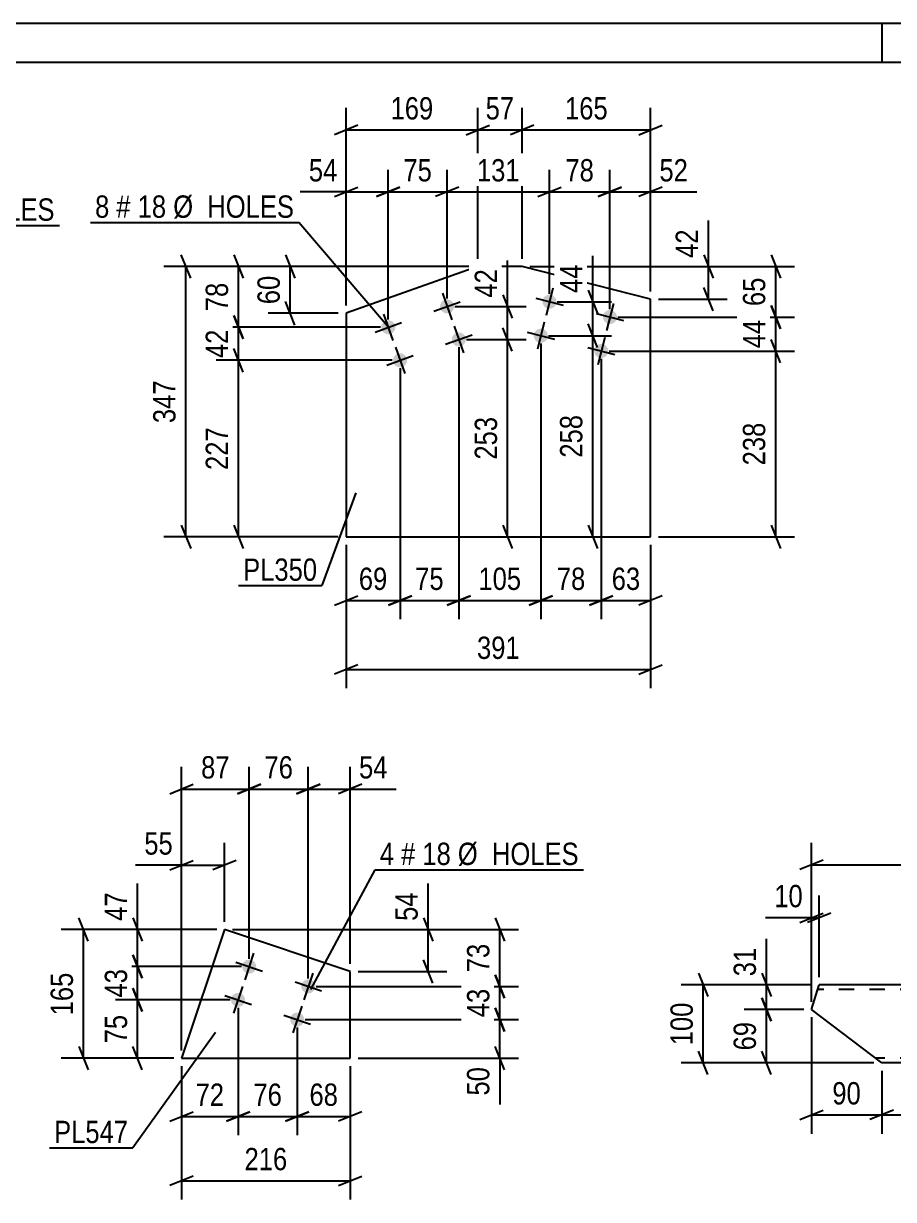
# Model space of a CAD drawing. Header units: millimetres. Extents: x 0 to 420, y 0 to 297.
# Drawn here: x 99.8 to 211.4, y 146.1 to 297 of the extents above; entities that cross this region are included whole.
import ezdxf

# ---------------------------------------------------------------- set-up
doc = ezdxf.new("R2010")
doc.units = ezdxf.units.MM
doc.linetypes.add('DXK_LINE_DOT2', pattern=[3.9198, 1.9599, -1.9599])
doc.styles.add('Arial Narrow', font='ARIALN.TTF', dxfattribs={"height": 0.2})

# ---------------------------------------------------------------- blocks, each defined once
blk = doc.blocks.new('Unknown-122571602-1115')
at = {"color": 5, "linetype": 'Continuous'}
for p, q in [((420, 297), (0, 297)), ((210, 292), (210, 297)), ((415, 292), (5, 292))]:
    blk.add_line(p, q, dxfattribs=at)
blk = doc.blocks.new('Part-122571602-7180 - 7174')
at = {"color": 2, "linetype": 'Continuous'}
for p, q in [((200.92, 170.5), (201.91, 173.65)), ((229.92, 173.65), (201.91, 173.65)), ((250.02, 173.65), (230.02, 173.65)), ((259.01, 166.79), (250.02, 173.65)), ((209.92, 163.65), (200.92, 170.5)), ((259.01, 166.79), (258.03, 163.65)), ((229.92, 163.65), (209.92, 163.65)), ((258.03, 163.65), (230.02, 163.65))]:
    blk.add_line(p, q, dxfattribs=at)
at = {"color": 7, "linetype": 'DXK_LINE_DOT2'}
for p, q in [((229.92, 173.05), (201.72, 173.05)), ((250.81, 173.05), (230.02, 173.05)), ((229.92, 164.25), (209.13, 164.25)), ((258.22, 164.25), (230.02, 164.25))]:
    blk.add_line(p, q, dxfattribs=at)
blk = doc.blocks.new('Part-122571602-1220 - 1202')
at = {"color": 2, "linetype": 'Continuous'}
for p, q in [((125.63, 180.75), (120.11, 164.24)), ((141.75, 175.36), (125.63, 180.75)), ((141.75, 164.24), (141.75, 175.36)), ((120.11, 164.24), (141.75, 164.24))]:
    blk.add_line(p, q, dxfattribs=at)
blk = doc.blocks.new('Bolt-122571602-1253 - 1202')
at = {"linetype": 'Continuous'}
for points in [[(129.64, 175.72, -1), (127.93, 176.29, -1)], [(137.23, 173.18, -1), (135.52, 173.75, -1)], [(128.21, 171.45, -1), (126.51, 172.02, -1)], [(135.8, 168.92, -1), (134.09, 169.49, -1)]]:
    blk.add_hatch(color=1, dxfattribs=at).paths.add_polyline_path(points)
at = {"color": 1, "linetype": 'Continuous'}
for p, q in [((127.08, 176.57), (130.49, 175.43)), ((129.36, 177.71), (128.22, 174.29)), ((136.94, 175.18), (135.8, 171.76)), ((134.67, 174.04), (138.08, 172.9)), ((125.65, 172.3), (129.07, 171.16)), ((127.93, 173.44), (126.79, 170.03)), ((135.52, 170.91), (134.38, 167.49)), ((133.24, 169.77), (136.66, 168.63))]:
    blk.add_line(p, q, dxfattribs=at)
blk = doc.blocks.new('Part-122571602-12570 - 12569')
at = {"color": 2, "linetype": 'Continuous'}
for p, q in [((158.1, 265.81), (141.22, 259.82)), ((163.8, 265.81), (158.1, 265.81)), ((180.28, 261.63), (163.8, 265.81)), ((180.28, 231.13), (180.28, 261.63)), ((141.22, 259.82), (141.22, 231.13)), ((141.22, 231.13), (180.28, 231.13))]:
    blk.add_line(p, q, dxfattribs=at)
blk = doc.blocks.new('Bolt-122571602-12571 - 12569')
at = {"linetype": 'Continuous'}
for points in [[(155.02, 261, -1), (153.32, 260.4, -1)], [(147.48, 258.33, -1), (145.78, 257.73, -1)], [(156.53, 256.76, -1), (154.83, 256.16, -1)], [(148.99, 254.09, -1), (147.29, 253.48, -1)]]:
    blk.add_hatch(color=1, dxfattribs=at).paths.add_polyline_path(points)
at = {"color": 1, "linetype": 'Continuous'}
for p, q in [((152.48, 260.1), (155.87, 261.3)), ((153.57, 262.4), (154.77, 259)), ((146.03, 259.72), (147.23, 256.33)), ((144.94, 257.42), (148.33, 258.63)), ((155.08, 258.16), (156.28, 254.76)), ((153.98, 255.86), (157.37, 257.06)), ((147.54, 255.48), (148.74, 252.09)), ((146.44, 253.18), (149.83, 254.39))]:
    blk.add_line(p, q, dxfattribs=at)
blk = doc.blocks.new('Bolt-122571602-12572 - 12569')
at = {"linetype": 'Continuous'}
for points in [[(168.18, 261.09, -1), (166.43, 261.53, -1)], [(175.93, 259.12, -1), (174.19, 259.56, -1)], [(167.07, 256.72, -1), (165.32, 257.17, -1)], [(174.82, 254.76, -1), (173.08, 255.2, -1)]]:
    blk.add_hatch(color=1, dxfattribs=at).paths.add_polyline_path(points)
at = {"color": 1, "linetype": 'Continuous'}
for p, q in [((167.75, 263.05), (166.86, 259.56)), ((165.56, 261.75), (169.05, 260.87)), ((175.5, 261.09), (174.61, 257.6)), ((173.31, 259.78), (176.8, 258.9)), ((166.64, 258.69), (165.75, 255.2)), ((164.45, 257.39), (167.94, 256.5)), ((174.39, 256.72), (173.51, 253.23)), ((172.21, 255.42), (175.7, 254.54))]:
    blk.add_line(p, q, dxfattribs=at)
blk = doc.blocks.new('StraightDimension-122571602-7288 - 7174')
at = {"color": 7, "linetype": 'Continuous'}
for p, q in [((200.92, 171.5), (200.92, 185.12)), ((201.91, 174.65), (201.91, 185.12)), ((199.42, 181.67), (202.42, 182.87)), ((203.41, 182.87), (200.41, 181.67)), ((200.92, 182.27), (201.91, 182.27))]:
    blk.add_line(p, q, dxfattribs=at)
at = {"color": 0}
blk.add_wipeout([(200.4, 183.02), (200.4, 187.22), (195.54, 187.22), (195.54, 183.02)], dxfattribs=at)
at = {"color": 7, "linetype": 'Continuous'}
blk.add_line((200.92, 182.27), (195.02, 182.27), dxfattribs=at)
blk.add_line((200.92, 182.27), (195.02, 182.27), dxfattribs=at)
at = {"color": 3, "style": 'Arial Narrow'}
blk.add_text('10', height=2.863, dxfattribs=at).set_placement((196.14, 183.62))
blk = doc.blocks.new('StraightDimension-122571602-7368 - 7174')
at = {"color": 7, "linetype": 'Continuous'}
for p, q in [((194.54, 172), (195.74, 169)), ((199.92, 170.5), (192.29, 170.5)), ((195.14, 163.65), (195.14, 170.5)), ((195.74, 162.15), (194.54, 165.15)), ((208.92, 163.65), (192.29, 163.65))]:
    blk.add_line(p, q, dxfattribs=at)
at = {"color": 0}
blk.add_wipeout([(194.39, 169.5), (190.19, 169.5), (190.19, 164.65), (194.39, 164.65)], dxfattribs=at)
at = {"color": 3, "style": 'Arial Narrow'}
blk.add_text('69', height=2.863, rotation=90.0002, dxfattribs=at).set_placement((193.79, 165.25))
blk = doc.blocks.new('StraightDimension-122571602-7209 - 7174')
at = {"color": 7, "linetype": 'Continuous'}
for p, q in [((186.44, 175.15), (187.64, 172.15)), ((200.91, 173.65), (184.19, 173.65)), ((187.04, 163.65), (187.04, 173.65)), ((187.64, 162.15), (186.44, 165.15)), ((208.92, 163.65), (184.19, 163.65))]:
    blk.add_line(p, q, dxfattribs=at)
at = {"color": 0}
blk.add_wipeout([(186.29, 171.99), (182.09, 171.99), (182.09, 165.31), (186.29, 165.31)], dxfattribs=at)
at = {"color": 3, "style": 'Arial Narrow'}
blk.add_text('100', height=2.863, rotation=90.0002, dxfattribs=at).set_placement((185.69, 165.91))
blk = doc.blocks.new('StraightDimension-122571602-7237 - 7174')
at = {"color": 7, "linetype": 'Continuous'}
for p, q in [((209.92, 162.65), (209.92, 154.57)), ((258.03, 162.65), (258.03, 154.57)), ((211.42, 157.57), (208.42, 156.37)), ((209.92, 156.97), (258.03, 156.97)), ((256.53, 156.37), (259.53, 157.57))]:
    blk.add_line(p, q, dxfattribs=at)
at = {"color": 0}
blk.add_wipeout([(238.23, 157.72), (238.23, 161.92), (229.72, 161.92), (229.72, 157.72)], dxfattribs=at)
at = {"color": 3, "style": 'Arial Narrow'}
blk.add_text('3083', height=2.863, dxfattribs=at).set_placement((230.32, 158.32))
blk = doc.blocks.new('StraightDimension-122571602-7270 - 7174')
at = {"color": 7, "linetype": 'Continuous'}
for p, q in [((200.92, 169.5), (200.92, 154.57)), ((209.92, 162.65), (209.92, 154.57)), ((199.42, 156.37), (202.42, 157.57)), ((200.92, 156.97), (209.92, 156.97)), ((211.42, 157.57), (208.42, 156.37))]:
    blk.add_line(p, q, dxfattribs=at)
at = {"color": 0}
blk.add_wipeout([(207.85, 157.72), (207.85, 161.92), (202.99, 161.92), (202.99, 157.72)], dxfattribs=at)
at = {"color": 3, "style": 'Arial Narrow'}
blk.add_text('90', height=2.863, dxfattribs=at).set_placement((203.59, 158.32))
blk = doc.blocks.new('StraightDimension-122571602-7348 - 7174')
at = {"color": 7, "linetype": 'Continuous'}
for p, q in [((194.54, 175.15), (195.74, 172.15)), ((200.91, 173.65), (192.29, 173.65)), ((195.14, 170.5), (195.14, 173.65)), ((195.74, 169), (194.54, 172)), ((199.92, 170.5), (192.29, 170.5))]:
    blk.add_line(p, q, dxfattribs=at)
at = {"color": 0}
blk.add_wipeout([(194.39, 179.03), (190.19, 179.03), (190.19, 174.17), (194.39, 174.17)], dxfattribs=at)
at = {"color": 7, "linetype": 'Continuous'}
blk.add_line((195.14, 173.65), (195.14, 179.55), dxfattribs=at)
blk.add_line((195.14, 173.65), (195.14, 179.55), dxfattribs=at)
at = {"color": 3, "style": 'Arial Narrow'}
blk.add_text('31', height=2.863, rotation=90.0002, dxfattribs=at).set_placement((193.79, 174.77))
blk = doc.blocks.new('StraightDimension-122571602-7393 - 7174')
at = {"color": 7, "linetype": 'Continuous'}
for p, q in [((200.92, 171.5), (200.92, 191.9)), ((259.01, 167.79), (259.01, 191.9)), ((202.42, 189.65), (199.42, 188.45)), ((200.92, 189.05), (259.01, 189.05)), ((257.51, 188.45), (260.51, 189.65))]:
    blk.add_line(p, q, dxfattribs=at)
at = {"color": 0}
blk.add_wipeout([(234.22, 189.8), (234.22, 194), (225.71, 194), (225.71, 189.8)], dxfattribs=at)
at = {"color": 3, "style": 'Arial Narrow'}
blk.add_text('3183', height=2.863, dxfattribs=at).set_placement((226.31, 190.4))
blk = doc.blocks.new('StraightDimension-122571602-1284 - 1202')
at = {"color": 7, "linetype": 'Continuous'}
for p, q in [((108.13, 179.25), (106.93, 182.25)), ((124.63, 180.75), (104.68, 180.75)), ((107.53, 164.24), (107.53, 180.75)), ((106.93, 165.74), (108.13, 162.74)), ((119.11, 164.24), (104.68, 164.24))]:
    blk.add_line(p, q, dxfattribs=at)
at = {"color": 0}
blk.add_wipeout([(106.78, 175.83), (102.58, 175.83), (102.58, 169.15), (106.78, 169.15)], dxfattribs=at)
at = {"color": 3, "style": 'Arial Narrow'}
blk.add_text('165', height=2.863, rotation=90.0002, dxfattribs=at).set_placement((106.18, 169.75))
blk = doc.blocks.new('StraightDimension-122571602-14596 - 1202')
at = {"color": 7, "linetype": 'Continuous'}
for p, q in [((160.34, 170.7), (161.54, 167.7)), ((135.95, 169.2), (163.34, 169.2)), ((160.94, 164.24), (160.94, 169.2)), ((161.54, 162.74), (160.34, 165.74)), ((142.75, 164.24), (163.34, 164.24))]:
    blk.add_line(p, q, dxfattribs=at)
at = {"color": 0}
blk.add_wipeout([(160.19, 163.71), (155.99, 163.71), (155.99, 158.86), (160.19, 158.86)], dxfattribs=at)
at = {"color": 7, "linetype": 'Continuous'}
blk.add_line((160.94, 164.24), (160.94, 158.33), dxfattribs=at)
blk.add_line((160.94, 164.24), (160.94, 158.33), dxfattribs=at)
at = {"color": 3, "style": 'Arial Narrow'}
blk.add_text('50', height=2.863, rotation=90.0002, dxfattribs=at).set_placement((159.59, 159.46))
blk = doc.blocks.new('StraightDimension-122571602-1269 - 1202')
at = {"color": 7, "linetype": 'Continuous'}
for p, q in [((120.11, 163.24), (120.11, 146.13)), ((141.75, 163.24), (141.75, 146.13)), ((121.61, 149.13), (118.61, 147.93)), ((120.11, 148.53), (141.75, 148.53)), ((140.25, 147.93), (143.25, 149.13))]:
    blk.add_line(p, q, dxfattribs=at)
at = {"color": 0}
blk.add_wipeout([(134.27, 149.28), (134.27, 153.48), (127.59, 153.48), (127.59, 149.28)], dxfattribs=at)
at = {"color": 3, "style": 'Arial Narrow'}
blk.add_text('216', height=2.863, dxfattribs=at).set_placement((128.19, 149.88))
blk = doc.blocks.new('StraightDimension-122571602-1256 - 1202')
at = {"color": 7, "linetype": 'Continuous'}
for p, q in [((120.11, 165.24), (120.11, 191.87)), ((125.63, 181.75), (125.63, 191.87)), ((118.61, 188.42), (121.61, 189.62)), ((120.11, 189.02), (125.63, 189.02)), ((127.13, 189.62), (124.13, 188.42))]:
    blk.add_line(p, q, dxfattribs=at)
at = {"color": 0}
blk.add_wipeout([(119.59, 189.77), (119.59, 193.97), (114.73, 193.97), (114.73, 189.77)], dxfattribs=at)
at = {"color": 7, "linetype": 'Continuous'}
blk.add_line((120.11, 189.02), (114.21, 189.02), dxfattribs=at)
blk.add_line((120.11, 189.02), (114.21, 189.02), dxfattribs=at)
at = {"color": 3, "style": 'Arial Narrow'}
blk.add_text('55', height=2.863, dxfattribs=at).set_placement((115.33, 190.37))
blk = doc.blocks.new('StraightDimension-122571602-1274 - 1202')
at = {"color": 7, "linetype": 'Continuous'}
for p, q in [((151.15, 182.25), (152.35, 179.25)), ((126.63, 180.75), (154.15, 180.75)), ((151.75, 175.36), (151.75, 180.75)), ((152.35, 173.86), (151.15, 176.86)), ((142.75, 175.36), (154.15, 175.36))]:
    blk.add_line(p, q, dxfattribs=at)
at = {"color": 0}
blk.add_wipeout([(151, 186.13), (146.8, 186.13), (146.8, 181.27), (151, 181.27)], dxfattribs=at)
at = {"color": 7, "linetype": 'Continuous'}
blk.add_line((151.75, 180.75), (151.75, 186.65), dxfattribs=at)
blk.add_line((151.75, 180.75), (151.75, 186.65), dxfattribs=at)
at = {"color": 3, "style": 'Arial Narrow'}
blk.add_text('54', height=2.863, rotation=90.0002, dxfattribs=at).set_placement((150.4, 181.87))
blk = doc.blocks.new('StraightDimension-122571602-14568 - 1202')
at = {"color": 7, "linetype": 'Continuous'}
for p, q in [((136.37, 174.47), (136.37, 201.64)), ((141.75, 176.36), (141.75, 201.64)), ((134.87, 198.19), (137.87, 199.39)), ((143.25, 199.39), (140.25, 198.19)), ((136.37, 198.79), (141.75, 198.79))]:
    blk.add_line(p, q, dxfattribs=at)
at = {"color": 0}
blk.add_wipeout([(147.13, 199.54), (147.13, 203.74), (142.28, 203.74), (142.28, 199.54)], dxfattribs=at)
at = {"color": 7, "linetype": 'Continuous'}
blk.add_line((141.75, 198.79), (147.66, 198.79), dxfattribs=at)
blk.add_line((141.75, 198.79), (147.66, 198.79), dxfattribs=at)
at = {"color": 3, "style": 'Arial Narrow'}
blk.add_text('54', height=2.863, dxfattribs=at).set_placement((142.88, 200.14))
blk = doc.blocks.new('StraightDimension-122571602-1291 - 1202')
at = {"color": 7, "linetype": 'Continuous'}
for p, q in [((134.95, 168.2), (134.95, 154.39)), ((141.75, 163.24), (141.75, 154.39)), ((133.45, 156.19), (136.45, 157.39)), ((143.25, 157.39), (140.25, 156.19)), ((134.95, 156.79), (141.75, 156.79))]:
    blk.add_line(p, q, dxfattribs=at)
at = {"color": 0}
blk.add_wipeout([(140.78, 157.54), (140.78, 161.74), (135.92, 161.74), (135.92, 157.54)], dxfattribs=at)
at = {"color": 3, "style": 'Arial Narrow'}
blk.add_text('68', height=2.863, dxfattribs=at).set_placement((136.52, 158.14))
blk = doc.blocks.new('StraightDimension-122571602-1292 - 1202')
at = {"color": 7, "linetype": 'Continuous'}
for p, q in [((127.36, 170.73), (127.36, 154.39)), ((134.95, 168.2), (134.95, 154.39)), ((125.86, 156.19), (128.86, 157.39)), ((136.45, 157.39), (133.45, 156.19)), ((127.36, 156.79), (134.95, 156.79))]:
    blk.add_line(p, q, dxfattribs=at)
at = {"color": 0}
blk.add_wipeout([(133.58, 157.54), (133.58, 161.74), (128.73, 161.74), (128.73, 157.54)], dxfattribs=at)
at = {"color": 3, "style": 'Arial Narrow'}
blk.add_text('76', height=2.863, dxfattribs=at).set_placement((129.33, 158.14))
blk = doc.blocks.new('StraightDimension-122571602-1293 - 1202')
at = {"color": 7, "linetype": 'Continuous'}
for p, q in [((127.36, 170.73), (127.36, 154.39)), ((120.11, 163.24), (120.11, 154.39)), ((118.61, 156.19), (121.61, 157.39)), ((128.86, 157.39), (125.86, 156.19)), ((120.11, 156.79), (127.36, 156.79))]:
    blk.add_line(p, q, dxfattribs=at)
at = {"color": 0}
blk.add_wipeout([(126.16, 157.54), (126.16, 161.74), (121.31, 161.74), (121.31, 157.54)], dxfattribs=at)
at = {"color": 3, "style": 'Arial Narrow'}
blk.add_text('72', height=2.863, dxfattribs=at).set_placement((121.91, 158.14))
blk = doc.blocks.new('StraightDimension-122571602-1336 - 1202')
at = {"color": 7, "linetype": 'Continuous'}
for p, q in [((113.87, 182.25), (115.07, 179.25)), ((124.63, 180.75), (111.62, 180.75)), ((114.47, 176), (114.47, 180.75)), ((115.07, 174.5), (113.87, 177.5)), ((127.79, 176), (111.62, 176))]:
    blk.add_line(p, q, dxfattribs=at)
at = {"color": 0}
blk.add_wipeout([(113.72, 186.13), (109.52, 186.13), (109.52, 181.27), (113.72, 181.27)], dxfattribs=at)
at = {"color": 7, "linetype": 'Continuous'}
blk.add_line((114.47, 180.75), (114.47, 186.65), dxfattribs=at)
blk.add_line((114.47, 180.75), (114.47, 186.65), dxfattribs=at)
at = {"color": 3, "style": 'Arial Narrow'}
blk.add_text('47', height=2.863, rotation=90.0002, dxfattribs=at).set_placement((113.12, 181.87))
blk = doc.blocks.new('StraightDimension-122571602-1337 - 1202')
at = {"color": 7, "linetype": 'Continuous'}
for p, q in [((113.87, 177.5), (115.07, 174.5)), ((127.79, 176), (111.62, 176)), ((114.47, 171.73), (114.47, 176)), ((115.07, 170.23), (113.87, 173.23)), ((126.36, 171.73), (111.62, 171.73))]:
    blk.add_line(p, q, dxfattribs=at)
at = {"color": 0}
blk.add_wipeout([(113.72, 176.3), (109.52, 176.3), (109.52, 171.44), (113.72, 171.44)], dxfattribs=at)
at = {"color": 3, "style": 'Arial Narrow'}
blk.add_text('43', height=2.863, rotation=90.0002, dxfattribs=at).set_placement((113.12, 172.04))
blk = doc.blocks.new('StraightDimension-122571602-1338 - 1202')
at = {"color": 7, "linetype": 'Continuous'}
for p, q in [((113.87, 173.23), (115.07, 170.23)), ((126.36, 171.73), (111.62, 171.73)), ((114.47, 164.24), (114.47, 171.73)), ((115.07, 162.74), (113.87, 165.74)), ((119.11, 164.24), (111.62, 164.24))]:
    blk.add_line(p, q, dxfattribs=at)
at = {"color": 0}
blk.add_wipeout([(113.72, 170.41), (109.52, 170.41), (109.52, 165.56), (113.72, 165.56)], dxfattribs=at)
at = {"color": 3, "style": 'Arial Narrow'}
blk.add_text('75', height=2.863, rotation=90.0002, dxfattribs=at).set_placement((113.12, 166.16))
blk = doc.blocks.new('StraightDimension-122571602-14569 - 1202')
at = {"color": 7, "linetype": 'Continuous'}
for p, q in [((128.79, 177), (128.79, 201.64)), ((136.37, 174.47), (136.37, 201.64)), ((127.29, 198.19), (130.29, 199.39)), ((137.87, 199.39), (134.87, 198.19)), ((128.79, 198.79), (136.37, 198.79))]:
    blk.add_line(p, q, dxfattribs=at)
at = {"color": 0}
blk.add_wipeout([(135.01, 199.54), (135.01, 203.74), (130.15, 203.74), (130.15, 199.54)], dxfattribs=at)
at = {"color": 3, "style": 'Arial Narrow'}
blk.add_text('76', height=2.863, dxfattribs=at).set_placement((130.75, 200.14))
blk = doc.blocks.new('StraightDimension-122571602-14570 - 1202')
at = {"color": 7, "linetype": 'Continuous'}
for p, q in [((120.11, 165.24), (120.11, 201.64)), ((128.79, 177), (128.79, 201.64)), ((118.61, 198.19), (121.61, 199.39)), ((130.29, 199.39), (127.29, 198.19)), ((120.11, 198.79), (128.79, 198.79))]:
    blk.add_line(p, q, dxfattribs=at)
at = {"color": 0}
blk.add_wipeout([(126.88, 199.54), (126.88, 203.74), (122.02, 203.74), (122.02, 199.54)], dxfattribs=at)
at = {"color": 3, "style": 'Arial Narrow'}
blk.add_text('87', height=2.863, dxfattribs=at).set_placement((122.62, 200.14))
blk = doc.blocks.new('StraightDimension-122571602-14594 - 1202')
at = {"color": 7, "linetype": 'Continuous'}
for p, q in [((160.34, 182.25), (161.54, 179.25)), ((126.63, 180.75), (163.34, 180.75)), ((160.94, 173.47), (160.94, 180.75)), ((161.54, 171.97), (160.34, 174.97)), ((137.37, 173.47), (163.34, 173.47))]:
    blk.add_line(p, q, dxfattribs=at)
at = {"color": 0}
blk.add_wipeout([(160.19, 179.54), (155.99, 179.54), (155.99, 174.68), (160.19, 174.68)], dxfattribs=at)
at = {"color": 3, "style": 'Arial Narrow'}
blk.add_text('73', height=2.863, rotation=90.0002, dxfattribs=at).set_placement((159.59, 175.28))
blk = doc.blocks.new('StraightDimension-122571602-14595 - 1202')
at = {"color": 7, "linetype": 'Continuous'}
for p, q in [((160.34, 174.97), (161.54, 171.97)), ((137.37, 173.47), (163.34, 173.47)), ((160.94, 169.2), (160.94, 173.47)), ((161.54, 167.7), (160.34, 170.7)), ((135.95, 169.2), (163.34, 169.2))]:
    blk.add_line(p, q, dxfattribs=at)
at = {"color": 0}
blk.add_wipeout([(160.19, 173.76), (155.99, 173.76), (155.99, 168.91), (160.19, 168.91)], dxfattribs=at)
at = {"color": 3, "style": 'Arial Narrow'}
blk.add_text('43', height=2.863, rotation=90.0002, dxfattribs=at).set_placement((159.59, 169.51))
blk = doc.blocks.new('StraightDimension-122571602-12610 - 12569')
at = {"color": 7, "linetype": 'Continuous'}
for p, q in [((158.1, 266.81), (158.1, 286.19)), ((163.8, 266.81), (163.8, 286.19)), ((156.6, 282.74), (159.6, 283.94)), ((165.3, 283.94), (162.3, 282.74)), ((158.1, 283.34), (163.8, 283.34))]:
    blk.add_line(p, q, dxfattribs=at)
at = {"color": 0}
blk.add_wipeout([(163.38, 284.09), (163.38, 288.29), (158.52, 288.29), (158.52, 284.09)], dxfattribs=at)
at = {"color": 3, "style": 'Arial Narrow'}
blk.add_text('57', height=2.863, dxfattribs=at).set_placement((159.12, 284.69))
blk = doc.blocks.new('StraightDimension-122571602-12611 - 12569')
at = {"color": 7, "linetype": 'Continuous'}
for p, q in [((141.22, 260.82), (141.22, 286.19)), ((158.1, 266.81), (158.1, 286.19)), ((142.72, 283.94), (139.72, 282.74)), ((156.6, 282.74), (159.6, 283.94)), ((141.22, 283.34), (158.1, 283.34))]:
    blk.add_line(p, q, dxfattribs=at)
at = {"color": 0}
blk.add_wipeout([(153, 284.09), (153, 288.29), (146.32, 288.29), (146.32, 284.09)], dxfattribs=at)
at = {"color": 3, "style": 'Arial Narrow'}
blk.add_text('169', height=2.863, dxfattribs=at).set_placement((146.92, 284.69))
blk = doc.blocks.new('StraightDimension-122571602-12609 - 12569')
at = {"color": 7, "linetype": 'Continuous'}
for p, q in [((163.8, 266.81), (163.8, 286.19)), ((180.28, 262.63), (180.28, 286.19)), ((165.3, 283.94), (162.3, 282.74)), ((178.78, 282.74), (181.78, 283.94)), ((163.8, 283.34), (180.28, 283.34))]:
    blk.add_line(p, q, dxfattribs=at)
at = {"color": 0}
blk.add_wipeout([(175.38, 284.09), (175.38, 288.29), (168.7, 288.29), (168.7, 284.09)], dxfattribs=at)
at = {"color": 3, "style": 'Arial Narrow'}
blk.add_text('165', height=2.863, dxfattribs=at).set_placement((169.3, 284.69))
blk = doc.blocks.new('StraightDimension-122571602-12705 - 12569')
at = {"color": 7, "linetype": 'Continuous'}
for p, q in [((121.28, 264.31), (120.08, 267.31)), ((157.1, 265.81), (117.83, 265.81)), ((120.68, 231.13), (120.68, 265.81)), ((120.08, 232.63), (121.28, 229.63)), ((140.22, 231.13), (117.83, 231.13))]:
    blk.add_line(p, q, dxfattribs=at)
at = {"color": 0}
blk.add_wipeout([(119.93, 251.81), (115.73, 251.81), (115.73, 245.13), (119.93, 245.13)], dxfattribs=at)
at = {"color": 3, "style": 'Arial Narrow'}
blk.add_text('347', height=2.863, rotation=90.0002, dxfattribs=at).set_placement((119.33, 245.73))
blk = doc.blocks.new('StraightDimension-122571602-12617 - 12569')
at = {"color": 7, "linetype": 'Continuous'}
for p, q in [((141.22, 230.13), (141.22, 211.73)), ((180.28, 230.13), (180.28, 211.73)), ((142.72, 214.73), (139.72, 213.53)), ((178.78, 213.53), (181.78, 214.73)), ((141.22, 214.13), (180.28, 214.13))]:
    blk.add_line(p, q, dxfattribs=at)
at = {"color": 0}
blk.add_wipeout([(164.09, 214.88), (164.09, 219.08), (157.41, 219.08), (157.41, 214.88)], dxfattribs=at)
at = {"color": 3, "style": 'Arial Narrow'}
blk.add_text('391', height=2.863, dxfattribs=at).set_placement((158.01, 215.48))
blk = doc.blocks.new('StraightDimension-122571602-14048 - 12569')
at = {"color": 7, "linetype": 'Continuous'}
for p, q in [((154.17, 261.7), (154.17, 278.24)), ((167.3, 262.31), (167.3, 278.24)), ((155.67, 275.99), (152.67, 274.79)), ((154.17, 275.39), (167.3, 275.39)), ((165.8, 274.79), (168.8, 275.99))]:
    blk.add_line(p, q, dxfattribs=at)
at = {"color": 0}
blk.add_wipeout([(164.08, 276.14), (164.08, 280.34), (157.4, 280.34), (157.4, 276.14)], dxfattribs=at)
at = {"color": 3, "style": 'Arial Narrow'}
blk.add_text('131', height=2.863, dxfattribs=at).set_placement((158, 276.74))
blk = doc.blocks.new('StraightDimension-122571602-12621 - 12569')
at = {"color": 7, "linetype": 'Continuous'}
for p, q in [((187.1, 267.31), (188.3, 264.31)), ((164.8, 265.81), (190.1, 265.81)), ((187.7, 261.63), (187.7, 265.81)), ((188.3, 260.13), (187.1, 263.13)), ((181.28, 261.63), (190.1, 261.63))]:
    blk.add_line(p, q, dxfattribs=at)
at = {"color": 0}
blk.add_wipeout([(186.95, 271.19), (182.75, 271.19), (182.75, 266.33), (186.95, 266.33)], dxfattribs=at)
at = {"color": 7, "linetype": 'Continuous'}
blk.add_line((187.7, 265.81), (187.7, 271.71), dxfattribs=at)
blk.add_line((187.7, 265.81), (187.7, 271.71), dxfattribs=at)
at = {"color": 3, "style": 'Arial Narrow'}
blk.add_text('42', height=2.863, rotation=90.0002, dxfattribs=at).set_placement((186.35, 266.93))
blk = doc.blocks.new('StraightDimension-122571602-14235 - 12569')
at = {"color": 7, "linetype": 'Continuous'}
for p, q in [((155.68, 255.46), (155.68, 220.58)), ((148.14, 252.79), (148.14, 220.58)), ((146.64, 222.38), (149.64, 223.58)), ((157.18, 223.58), (154.18, 222.38)), ((148.14, 222.98), (155.68, 222.98))]:
    blk.add_line(p, q, dxfattribs=at)
at = {"color": 0}
blk.add_wipeout([(154.34, 223.73), (154.34, 227.93), (149.48, 227.93), (149.48, 223.73)], dxfattribs=at)
at = {"color": 3, "style": 'Arial Narrow'}
blk.add_text('75', height=2.863, dxfattribs=at).set_placement((150.08, 224.33))
blk = doc.blocks.new('StraightDimension-122571602-12625 - 12569')
at = {"color": 7, "linetype": 'Continuous'}
for p, q in [((133.46, 267.31), (134.66, 264.31)), ((157.1, 265.81), (131.21, 265.81)), ((134.06, 259.82), (134.06, 265.81)), ((134.66, 258.32), (133.46, 261.32)), ((140.22, 259.82), (131.21, 259.82))]:
    blk.add_line(p, q, dxfattribs=at)
at = {"color": 0}
blk.add_wipeout([(133.31, 265.24), (129.11, 265.24), (129.11, 260.39), (133.31, 260.39)], dxfattribs=at)
at = {"color": 3, "style": 'Arial Narrow'}
blk.add_text('60', height=2.863, rotation=90.0002, dxfattribs=at).set_placement((132.71, 260.99))
blk = doc.blocks.new('StraightDimension-122571602-12665 - 12569')
at = {"color": 7, "linetype": 'Continuous'}
for p, q in [((126.82, 267.31), (128.02, 264.31)), ((157.1, 265.81), (124.57, 265.81)), ((127.42, 258.03), (127.42, 265.81)), ((128.02, 256.53), (126.82, 259.53)), ((145.63, 258.03), (124.57, 258.03))]:
    blk.add_line(p, q, dxfattribs=at)
at = {"color": 0}
blk.add_wipeout([(126.67, 264.34), (122.47, 264.34), (122.47, 259.49), (126.67, 259.49)], dxfattribs=at)
at = {"color": 3, "style": 'Arial Narrow'}
blk.add_text('78', height=2.863, rotation=90.0002, dxfattribs=at).set_placement((126.07, 260.09))
blk = doc.blocks.new('StraightDimension-122571602-12666 - 12569')
at = {"color": 7, "linetype": 'Continuous'}
for p, q in [((126.82, 259.53), (128.02, 256.53)), ((145.63, 258.03), (124.57, 258.03)), ((127.42, 253.79), (127.42, 258.03)), ((128.02, 252.29), (126.82, 255.29)), ((147.14, 253.79), (124.57, 253.79))]:
    blk.add_line(p, q, dxfattribs=at)
at = {"color": 0}
blk.add_wipeout([(126.67, 258.33), (122.47, 258.33), (122.47, 253.48), (126.67, 253.48)], dxfattribs=at)
at = {"color": 3, "style": 'Arial Narrow'}
blk.add_text('42', height=2.863, rotation=90.0002, dxfattribs=at).set_placement((126.07, 254.08))
blk = doc.blocks.new('StraightDimension-122571602-12667 - 12569')
at = {"color": 7, "linetype": 'Continuous'}
for p, q in [((128.02, 252.29), (126.82, 255.29)), ((147.14, 253.79), (124.57, 253.79)), ((127.42, 231.13), (127.42, 253.79)), ((126.82, 232.63), (128.02, 229.63)), ((140.22, 231.13), (124.57, 231.13))]:
    blk.add_line(p, q, dxfattribs=at)
at = {"color": 0}
blk.add_wipeout([(126.67, 245.8), (122.47, 245.8), (122.47, 239.12), (126.67, 239.12)], dxfattribs=at)
at = {"color": 3, "style": 'Arial Narrow'}
blk.add_text('227', height=2.863, rotation=90.0002, dxfattribs=at).set_placement((126.07, 239.72))
blk = doc.blocks.new('StraightDimension-122571602-14046 - 12569')
at = {"color": 7, "linetype": 'Continuous'}
for p, q in [((175.06, 260.34), (175.06, 278.24)), ((180.28, 262.63), (180.28, 278.24)), ((173.56, 274.79), (176.56, 275.99)), ((175.06, 275.39), (180.28, 275.39)), ((181.78, 275.99), (178.78, 274.79))]:
    blk.add_line(p, q, dxfattribs=at)
at = {"color": 0}
blk.add_wipeout([(185.66, 276.14), (185.66, 280.34), (180.81, 280.34), (180.81, 276.14)], dxfattribs=at)
at = {"color": 7, "linetype": 'Continuous'}
blk.add_line((180.28, 275.39), (186.19, 275.39), dxfattribs=at)
blk.add_line((180.28, 275.39), (186.19, 275.39), dxfattribs=at)
at = {"color": 3, "style": 'Arial Narrow'}
blk.add_text('52', height=2.863, dxfattribs=at).set_placement((181.41, 276.74))
blk = doc.blocks.new('StraightDimension-122571602-14047 - 12569')
at = {"color": 7, "linetype": 'Continuous'}
for p, q in [((167.3, 262.31), (167.3, 278.24)), ((175.06, 260.34), (175.06, 278.24)), ((165.8, 274.79), (168.8, 275.99)), ((167.3, 275.39), (175.06, 275.39)), ((176.56, 275.99), (173.56, 274.79))]:
    blk.add_line(p, q, dxfattribs=at)
at = {"color": 0}
blk.add_wipeout([(173.61, 276.14), (173.61, 280.34), (168.75, 280.34), (168.75, 276.14)], dxfattribs=at)
at = {"color": 3, "style": 'Arial Narrow'}
blk.add_text('78', height=2.863, dxfattribs=at).set_placement((169.35, 276.74))
blk = doc.blocks.new('StraightDimension-122571602-14234 - 12569')
at = {"color": 7, "linetype": 'Continuous'}
for p, q in [((155.68, 255.46), (155.68, 220.58)), ((166.2, 255.95), (166.2, 220.58)), ((154.18, 222.38), (157.18, 223.58)), ((167.7, 223.58), (164.7, 222.38)), ((155.68, 222.98), (166.2, 222.98))]:
    blk.add_line(p, q, dxfattribs=at)
at = {"color": 0}
blk.add_wipeout([(164.28, 223.73), (164.28, 227.93), (157.59, 227.93), (157.59, 223.73)], dxfattribs=at)
at = {"color": 3, "style": 'Arial Narrow'}
blk.add_text('105', height=2.863, dxfattribs=at).set_placement((158.19, 224.33))
blk = doc.blocks.new('StraightDimension-122571602-14049 - 12569')
at = {"color": 7, "linetype": 'Continuous'}
for p, q in [((146.63, 259.03), (146.63, 278.24)), ((154.17, 261.7), (154.17, 278.24)), ((145.13, 274.79), (148.13, 275.99)), ((146.63, 275.39), (154.17, 275.39)), ((155.67, 275.99), (152.67, 274.79))]:
    blk.add_line(p, q, dxfattribs=at)
at = {"color": 0}
blk.add_wipeout([(152.83, 276.14), (152.83, 280.34), (147.97, 280.34), (147.97, 276.14)], dxfattribs=at)
at = {"color": 3, "style": 'Arial Narrow'}
blk.add_text('75', height=2.863, dxfattribs=at).set_placement((148.57, 276.74))
blk = doc.blocks.new('StraightDimension-122571602-14050 - 12569')
at = {"color": 7, "linetype": 'Continuous'}
for p, q in [((141.22, 260.82), (141.22, 278.24)), ((146.63, 259.03), (146.63, 278.24)), ((139.72, 274.79), (142.72, 275.99)), ((141.22, 275.39), (146.63, 275.39)), ((148.13, 275.99), (145.13, 274.79))]:
    blk.add_line(p, q, dxfattribs=at)
at = {"color": 0}
blk.add_wipeout([(140.7, 276.14), (140.7, 280.34), (135.84, 280.34), (135.84, 276.14)], dxfattribs=at)
at = {"color": 7, "linetype": 'Continuous'}
blk.add_line((141.22, 275.39), (135.32, 275.39), dxfattribs=at)
blk.add_line((141.22, 275.39), (135.32, 275.39), dxfattribs=at)
at = {"color": 3, "style": 'Arial Narrow'}
blk.add_text('54', height=2.863, dxfattribs=at).set_placement((136.44, 276.74))
blk = doc.blocks.new('StraightDimension-122571602-14157 - 12569')
at = {"color": 7, "linetype": 'Continuous'}
for p, q in [((195.73, 267.31), (196.93, 264.31)), ((164.8, 265.81), (198.73, 265.81)), ((196.33, 259.34), (196.33, 265.81)), ((196.93, 257.84), (195.73, 260.84)), ((176.06, 259.34), (198.73, 259.34))]:
    blk.add_line(p, q, dxfattribs=at)
at = {"color": 0}
blk.add_wipeout([(195.58, 265), (191.38, 265), (191.38, 260.15), (195.58, 260.15)], dxfattribs=at)
at = {"color": 3, "style": 'Arial Narrow'}
blk.add_text('65', height=2.863, rotation=90.0002, dxfattribs=at).set_placement((194.98, 260.75))
blk = doc.blocks.new('StraightDimension-122571602-14158 - 12569')
at = {"color": 7, "linetype": 'Continuous'}
for p, q in [((195.73, 260.84), (196.93, 257.84)), ((176.06, 259.34), (198.73, 259.34)), ((196.33, 254.98), (196.33, 259.34)), ((174.95, 254.98), (198.73, 254.98)), ((196.93, 253.48), (195.73, 256.48))]:
    blk.add_line(p, q, dxfattribs=at)
at = {"color": 0}
blk.add_wipeout([(195.58, 259.59), (191.38, 259.59), (191.38, 254.73), (195.58, 254.73)], dxfattribs=at)
at = {"color": 3, "style": 'Arial Narrow'}
blk.add_text('44', height=2.863, rotation=90.0002, dxfattribs=at).set_placement((194.98, 255.33))
blk = doc.blocks.new('StraightDimension-122571602-14159 - 12569')
at = {"color": 7, "linetype": 'Continuous'}
for p, q in [((174.95, 254.98), (198.73, 254.98)), ((196.93, 253.48), (195.73, 256.48)), ((196.33, 231.13), (196.33, 254.98)), ((195.73, 232.63), (196.93, 229.63)), ((181.28, 231.13), (198.73, 231.13))]:
    blk.add_line(p, q, dxfattribs=at)
at = {"color": 0}
blk.add_wipeout([(195.58, 246.4), (191.38, 246.4), (191.38, 239.71), (195.58, 239.71)], dxfattribs=at)
at = {"color": 3, "style": 'Arial Narrow'}
blk.add_text('238', height=2.863, rotation=90.0002, dxfattribs=at).set_placement((194.98, 240.31))
blk = doc.blocks.new('StraightDimension-122571602-14232 - 12569')
at = {"color": 7, "linetype": 'Continuous'}
for p, q in [((173.95, 253.98), (173.95, 220.58)), ((180.28, 230.13), (180.28, 220.58)), ((172.45, 222.38), (175.45, 223.58)), ((181.78, 223.58), (178.78, 222.38)), ((173.95, 222.98), (180.28, 222.98))]:
    blk.add_line(p, q, dxfattribs=at)
at = {"color": 0}
blk.add_wipeout([(179.54, 223.73), (179.54, 227.93), (174.69, 227.93), (174.69, 223.73)], dxfattribs=at)
at = {"color": 3, "style": 'Arial Narrow'}
blk.add_text('63', height=2.863, dxfattribs=at).set_placement((175.29, 224.33))
blk = doc.blocks.new('StraightDimension-122571602-14233 - 12569')
at = {"color": 7, "linetype": 'Continuous'}
for p, q in [((166.2, 255.95), (166.2, 220.58)), ((173.95, 253.98), (173.95, 220.58)), ((164.7, 222.38), (167.7, 223.58)), ((175.45, 223.58), (172.45, 222.38)), ((166.2, 222.98), (173.95, 222.98))]:
    blk.add_line(p, q, dxfattribs=at)
at = {"color": 0}
blk.add_wipeout([(172.5, 223.73), (172.5, 227.93), (167.65, 227.93), (167.65, 223.73)], dxfattribs=at)
at = {"color": 3, "style": 'Arial Narrow'}
blk.add_text('78', height=2.863, dxfattribs=at).set_placement((168.25, 224.33))
blk = doc.blocks.new('StraightDimension-122571602-14236 - 12569')
at = {"color": 7, "linetype": 'Continuous'}
for p, q in [((148.14, 252.79), (148.14, 220.58)), ((141.22, 230.13), (141.22, 220.58)), ((139.72, 222.38), (142.72, 223.58)), ((149.64, 223.58), (146.64, 222.38)), ((141.22, 222.98), (148.14, 222.98))]:
    blk.add_line(p, q, dxfattribs=at)
at = {"color": 0}
blk.add_wipeout([(147.11, 223.73), (147.11, 227.93), (142.25, 227.93), (142.25, 223.73)], dxfattribs=at)
at = {"color": 3, "style": 'Arial Narrow'}
blk.add_text('69', height=2.863, dxfattribs=at).set_placement((142.85, 224.33))
blk = doc.blocks.new('StraightDimension-122571602-14269 - 12569')
at = {"color": 7, "linetype": 'Continuous'}
for p, q in [((161.33, 262.2), (162.53, 259.2)), ((155.17, 260.7), (164.33, 260.7)), ((161.93, 256.46), (161.93, 260.7)), ((162.53, 254.96), (161.33, 257.96)), ((156.68, 256.46), (164.33, 256.46))]:
    blk.add_line(p, q, dxfattribs=at)
at = {"color": 0}
blk.add_wipeout([(161.18, 266.08), (156.98, 266.08), (156.98, 261.23), (161.18, 261.23)], dxfattribs=at)
at = {"color": 7, "linetype": 'Continuous'}
blk.add_line((161.93, 260.7), (161.93, 266.61), dxfattribs=at)
blk.add_line((161.93, 260.7), (161.93, 266.61), dxfattribs=at)
at = {"color": 3, "style": 'Arial Narrow'}
blk.add_text('42', height=2.863, rotation=90.0002, dxfattribs=at).set_placement((160.58, 261.83))
blk = doc.blocks.new('StraightDimension-122571602-14270 - 12569')
at = {"color": 7, "linetype": 'Continuous'}
for p, q in [((162.53, 254.96), (161.33, 257.96)), ((156.68, 256.46), (164.33, 256.46)), ((161.93, 231.13), (161.93, 256.46)), ((161.33, 232.63), (162.53, 229.63)), ((156.68, 231.13), (164.33, 231.13))]:
    blk.add_line(p, q, dxfattribs=at)
at = {"color": 0}
blk.add_wipeout([(161.18, 247.14), (156.98, 247.14), (156.98, 240.45), (161.18, 240.45)], dxfattribs=at)
at = {"color": 3, "style": 'Arial Narrow'}
blk.add_text('253', height=2.863, rotation=90.0002, dxfattribs=at).set_placement((160.58, 241.05))
blk = doc.blocks.new('StraightDimension-122571602-14293 - 12569')
at = {"color": 7, "linetype": 'Continuous'}
for p, q in [((172.27, 262.81), (173.47, 259.81)), ((168.3, 261.31), (175.27, 261.31)), ((172.87, 256.95), (172.87, 261.31)), ((173.47, 255.45), (172.27, 258.45)), ((167.2, 256.95), (175.27, 256.95))]:
    blk.add_line(p, q, dxfattribs=at)
at = {"color": 0}
blk.add_wipeout([(172.12, 266.69), (167.92, 266.69), (167.92, 261.83), (172.12, 261.83)], dxfattribs=at)
at = {"color": 7, "linetype": 'Continuous'}
blk.add_line((172.87, 261.31), (172.87, 267.21), dxfattribs=at)
blk.add_line((172.87, 261.31), (172.87, 267.21), dxfattribs=at)
at = {"color": 3, "style": 'Arial Narrow'}
blk.add_text('44', height=2.863, rotation=90.0002, dxfattribs=at).set_placement((171.52, 262.43))
blk = doc.blocks.new('StraightDimension-122571602-14294 - 12569')
at = {"color": 7, "linetype": 'Continuous'}
for p, q in [((173.47, 255.45), (172.27, 258.45)), ((167.2, 256.95), (175.27, 256.95)), ((172.87, 231.13), (172.87, 256.95)), ((172.27, 232.63), (173.47, 229.63)), ((167.2, 231.13), (175.27, 231.13))]:
    blk.add_line(p, q, dxfattribs=at)
at = {"color": 0}
blk.add_wipeout([(172.12, 247.38), (167.92, 247.38), (167.92, 240.7), (172.12, 240.7)], dxfattribs=at)
at = {"color": 3, "style": 'Arial Narrow'}
blk.add_text('258', height=2.863, rotation=90.0002, dxfattribs=at).set_placement((171.52, 241.3))
blk = doc.blocks.new('Mark-122571602-1215 - 1202')
at = {"color": 0}
blk.add_wipeout([(113.26, 153.36), (113.26, 156.36), (103.76, 156.36), (103.76, 153.36)], dxfattribs=at)
blk.add_wipeout([(113.26, 153.36), (113.26, 156.36), (103.76, 156.36), (103.76, 153.36)], dxfattribs=at)
at = {"color": 30, "linetype": 'Continuous'}
for p in [(124.47, 167.57), (103.16, 152.76)]:
    blk.add_line(p, (113.86, 152.76), dxfattribs=at)
at = {"color": 3, "style": 'Arial Narrow'}
blk.add_text('PL547', height=2.863, dxfattribs=at).set_placement((103.76, 153.36))
blk = doc.blocks.new('Mark-122571602-1249 - 1202')
at = {"color": 0}
for points in [[(147.37, 189.04), (147.37, 192.04), (145.54, 192.04), (145.54, 189.04)], [(150.1, 189.04), (150.1, 192.04), (148.27, 192.04), (148.27, 189.04)], [(154.65, 189.04), (154.65, 192.04), (151, 192.04), (151, 189.04)], [(171.08, 189.04), (171.08, 192.04), (155.55, 192.04), (155.55, 189.04)]]:
    blk.add_wipeout(points, dxfattribs=at)
for points in [[(147.37, 189.04), (147.37, 192.04), (145.54, 192.04), (145.54, 189.04)], [(150.1, 189.04), (150.1, 192.04), (148.27, 192.04), (148.27, 189.04)], [(154.65, 189.04), (154.65, 192.04), (151, 192.04), (151, 189.04)], [(171.08, 189.04), (171.08, 192.04), (155.55, 192.04), (155.55, 189.04)]]:
    blk.add_wipeout(points, dxfattribs=at)
at = {"color": 7, "linetype": 'Continuous'}
for p, q in [((136.69, 173.08), (144.94, 188.44)), ((144.94, 188.44), (171.68, 188.44))]:
    blk.add_line(p, q, dxfattribs=at)
at = {"color": 3, "style": 'Arial Narrow'}
for s, height, p in [('4', 2.86, (145.54, 189.04)), ('#', 2.86, (148.27, 189.04)), ('18', 2.863, (151, 189.04)), ('Ø  HOLES', 2.863, (155.55, 189.04))]:
    blk.add_text(s, height=height, dxfattribs=at).set_placement(p)
blk = doc.blocks.new('Mark-122571602-12814 - 12569')
at = {"color": 0}
blk.add_wipeout([(137.51, 225.5), (137.51, 228.5), (128.01, 228.5), (128.01, 225.5)], dxfattribs=at)
blk.add_wipeout([(137.51, 225.5), (137.51, 228.5), (128.01, 228.5), (128.01, 225.5)], dxfattribs=at)
at = {"color": 30, "linetype": 'Continuous'}
for p in [(142.45, 236.78), (127.41, 224.9)]:
    blk.add_line(p, (138.11, 224.9), dxfattribs=at)
at = {"color": 3, "style": 'Arial Narrow'}
blk.add_text('PL350', height=2.863, dxfattribs=at).set_placement((128.01, 225.5))
blk = doc.blocks.new('MarkSet-122571602-13757 - 12569')
at = {"color": 0}
for points in [[(110.85, 272.08), (110.85, 275.08), (109.02, 275.08), (109.02, 272.08)], [(113.58, 272.08), (113.58, 275.08), (111.75, 275.08), (111.75, 272.08)], [(118.14, 272.08), (118.14, 275.08), (114.48, 275.08), (114.48, 272.08)], [(134.56, 272.08), (134.56, 275.08), (119.04, 275.08), (119.04, 272.08)]]:
    blk.add_wipeout(points, dxfattribs=at)
for points in [[(110.85, 272.08), (110.85, 275.08), (109.02, 275.08), (109.02, 272.08)], [(113.58, 272.08), (113.58, 275.08), (111.75, 275.08), (111.75, 272.08)], [(118.14, 272.08), (118.14, 275.08), (114.48, 275.08), (114.48, 272.08)], [(134.56, 272.08), (134.56, 275.08), (119.04, 275.08), (119.04, 272.08)]]:
    blk.add_wipeout(points, dxfattribs=at)
at = {"color": 7, "linetype": 'Continuous'}
for p in [(108.42, 271.48), (146.54, 258.15)]:
    blk.add_line(p, (135.16, 271.48), dxfattribs=at)
at = {"color": 3, "style": 'Arial Narrow'}
for s, height, p in [('8', 2.86, (109.02, 272.08)), ('#', 2.86, (111.75, 272.08)), ('18', 2.863, (114.48, 272.08)), ('Ø  HOLES', 2.863, (119.04, 272.08))]:
    blk.add_text(s, height=height, dxfattribs=at).set_placement(p)
blk = doc.blocks.new('MarkSet-122571602-13539 - 12578')
at = {"color": 0}
for points in [[(80.13, 271.7), (80.13, 274.7), (78.3, 274.7), (78.3, 271.7)], [(82.86, 271.7), (82.86, 274.7), (81.03, 274.7), (81.03, 271.7)], [(87.42, 271.7), (87.42, 274.7), (83.76, 274.7), (83.76, 271.7)], [(103.84, 271.7), (103.84, 274.7), (88.32, 274.7), (88.32, 271.7)]]:
    blk.add_wipeout(points, dxfattribs=at)
for points in [[(80.13, 271.7), (80.13, 274.7), (78.3, 274.7), (78.3, 271.7)], [(82.86, 271.7), (82.86, 274.7), (81.03, 274.7), (81.03, 271.7)], [(87.42, 271.7), (87.42, 274.7), (83.76, 274.7), (83.76, 271.7)], [(103.84, 271.7), (103.84, 274.7), (88.32, 274.7), (88.32, 271.7)]]:
    blk.add_wipeout(points, dxfattribs=at)
at = {"color": 7, "linetype": 'Continuous'}
for p, q in [((68.7, 256.59), (77.7, 271.1)), ((77.7, 271.1), (104.44, 271.1))]:
    blk.add_line(p, q, dxfattribs=at)
at = {"color": 3, "style": 'Arial Narrow'}
for s, height, p in [('8', 2.86, (78.3, 271.7)), ('18', 2.863, (83.76, 271.7)), ('Ø  HOLES', 2.863, (88.32, 271.7)), ('#', 2.86, (81.03, 271.7))]:
    blk.add_text(s, height=height, dxfattribs=at).set_placement(p)

msp = doc.modelspace()

# ---------------------------------------------------------------- block references
for name in ['Unknown-122571602-1115', 'Part-122571602-12570 - 12569', 'Bolt-122571602-12572 - 12569', 'Bolt-122571602-12571 - 12569', 'Part-122571602-1220 - 1202', 'Bolt-122571602-1253 - 1202', 'Part-122571602-7180 - 7174']:
    msp.add_blockref(name, (0, 0))

# ---------------------------------------------------------------- next in the draw order: block references
for name in ['StraightDimension-122571602-12610 - 12569', 'MarkSet-122571602-13539 - 12578', 'StraightDimension-122571602-7288 - 7174', 'StraightDimension-122571602-1284 - 1202', 'StraightDimension-122571602-14596 - 1202']:
    msp.add_blockref(name, (0, 0))

# ---------------------------------------------------------------- next in the draw order: block references
for name in ['StraightDimension-122571602-12611 - 12569', 'StraightDimension-122571602-12609 - 12569', 'StraightDimension-122571602-1256 - 1202', 'StraightDimension-122571602-7368 - 7174', 'StraightDimension-122571602-1269 - 1202']:
    msp.add_blockref(name, (0, 0))

# ---------------------------------------------------------------- next in the draw order: block references
for name in ['StraightDimension-122571602-12705 - 12569', 'StraightDimension-122571602-1274 - 1202', 'StraightDimension-122571602-7209 - 7174', 'StraightDimension-122571602-1291 - 1202']:
    msp.add_blockref(name, (0, 0))

# ---------------------------------------------------------------- next in the draw order: block references
for name in ['StraightDimension-122571602-14048 - 12569', 'StraightDimension-122571602-12617 - 12569', 'StraightDimension-122571602-14568 - 1202', 'StraightDimension-122571602-1336 - 1202', 'StraightDimension-122571602-1292 - 1202', 'StraightDimension-122571602-7237 - 7174']:
    msp.add_blockref(name, (0, 0))

# ---------------------------------------------------------------- next in the draw order: block references
for name in ['StraightDimension-122571602-12621 - 12569', 'StraightDimension-122571602-12625 - 12569', 'StraightDimension-122571602-14235 - 12569', 'StraightDimension-122571602-1293 - 1202', 'StraightDimension-122571602-7270 - 7174']:
    msp.add_blockref(name, (0, 0))

# ---------------------------------------------------------------- next in the draw order: block references
for name in ['StraightDimension-122571602-14046 - 12569', 'StraightDimension-122571602-12665 - 12569', 'StraightDimension-122571602-7348 - 7174', 'StraightDimension-122571602-1337 - 1202']:
    msp.add_blockref(name, (0, 0))

# ---------------------------------------------------------------- next in the draw order: block references
for name in ['StraightDimension-122571602-14047 - 12569', 'StraightDimension-122571602-12666 - 12569', 'StraightDimension-122571602-14234 - 12569', 'StraightDimension-122571602-14569 - 1202', 'StraightDimension-122571602-7393 - 7174', 'StraightDimension-122571602-1338 - 1202']:
    msp.add_blockref(name, (0, 0))

# ---------------------------------------------------------------- next in the draw order: block references
for name in ['StraightDimension-122571602-14049 - 12569', 'StraightDimension-122571602-14157 - 12569', 'StraightDimension-122571602-12667 - 12569', 'StraightDimension-122571602-14570 - 1202']:
    msp.add_blockref(name, (0, 0))

# ---------------------------------------------------------------- next in the draw order: block references
for name in ['StraightDimension-122571602-14050 - 12569', 'StraightDimension-122571602-14158 - 12569', 'StraightDimension-122571602-14236 - 12569', 'StraightDimension-122571602-14594 - 1202', 'Mark-122571602-1215 - 1202']:
    msp.add_blockref(name, (0, 0))

# ---------------------------------------------------------------- next in the draw order: block references
for name in ['MarkSet-122571602-13757 - 12569', 'StraightDimension-122571602-14159 - 12569', 'Mark-122571602-12814 - 12569', 'StraightDimension-122571602-14595 - 1202']:
    msp.add_blockref(name, (0, 0))

# ---------------------------------------------------------------- next in the draw order: block references
for name in ['StraightDimension-122571602-14232 - 12569', 'Mark-122571602-1249 - 1202']:
    msp.add_blockref(name, (0, 0))

# ---------------------------------------------------------------- next in the draw order: block references
msp.add_blockref('StraightDimension-122571602-14233 - 12569', (0, 0))

# ---------------------------------------------------------------- next in the draw order: block references
for name in ['StraightDimension-122571602-14293 - 12569', 'StraightDimension-122571602-14269 - 12569']:
    msp.add_blockref(name, (0, 0))

# ---------------------------------------------------------------- next in the draw order: block references
for name in ['StraightDimension-122571602-14294 - 12569', 'StraightDimension-122571602-14270 - 12569']:
    msp.add_blockref(name, (0, 0))

doc.saveas('drawing.dxf')
